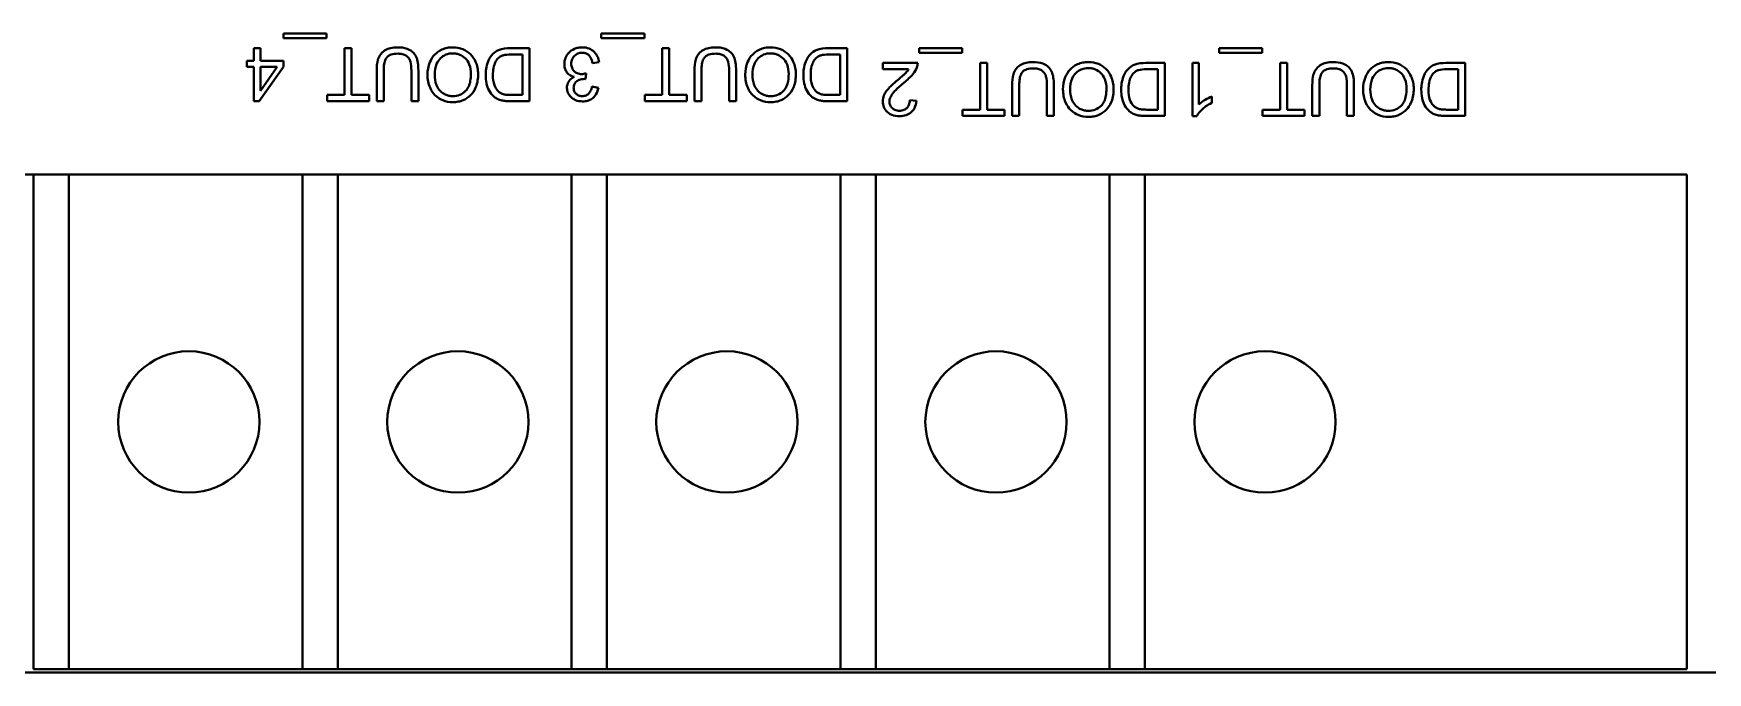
# Model space of a CAD drawing. Header units: millimetres. Extents: x 0 to 5945, y 0 to 4205.
# Drawn here: x 1644.03 to 1691.44, y 313.54 to 331.62 of the extents above; entities that cross this region are included whole.
import ezdxf

# ---------------------------------------------------------------- set-up
doc = ezdxf.new("R2010")
doc.units = ezdxf.units.MM
doc.header["$LTSCALE"] = 5
doc.layers.add('가시적인 것(ISO)', color=3, linetype='Continuous', lineweight=40)

msp = doc.modelspace()

# ---------------------------------------------------------------- linework, layer by layer
at = {"layer": '가시적인 것(ISO)'}
for p, q in [((1652.33, 331.623), (1651.109, 331.623)), ((1651.109, 331.623), (1651.109, 331.491)), ((1651.109, 331.491), (1652.33, 331.491)), ((1652.33, 331.491), (1652.33, 331.623)), ((1661.33, 331.623), (1660.109, 331.623)), ((1660.109, 331.623), (1660.109, 331.491)), ((1660.109, 331.491), (1661.33, 331.491)), ((1661.33, 331.491), (1661.33, 331.623)), ((1650.457, 331.207), (1650.272, 331.207)), ((1650.272, 331.207), (1650.272, 330.848)), ((1650.457, 330.848), (1650.457, 331.207)), ((1653.036, 331.207), (1652.837, 331.207)), ((1652.837, 331.207), (1652.837, 329.884)), ((1653.036, 329.884), (1653.036, 331.207)), ((1658.075, 331.207), (1657.534, 331.207)), ((1657.556, 331.03), (1657.877, 331.03)), ((1657.877, 331.03), (1657.877, 329.884)), ((1658.075, 329.707), (1658.075, 331.207)), ((1662.036, 331.207), (1661.837, 331.207)), ((1661.837, 331.207), (1661.837, 329.884)), ((1662.036, 329.884), (1662.036, 331.207)), ((1667.075, 331.207), (1666.534, 331.207)), ((1666.556, 331.03), (1666.877, 331.03)), ((1666.877, 331.03), (1666.877, 329.884)), ((1667.075, 329.707), (1667.075, 331.207)), ((1670.33, 331.207), (1669.109, 331.207)), ((1669.109, 331.207), (1669.109, 331.075)), ((1669.109, 331.075), (1670.33, 331.075)), ((1670.33, 331.075), (1670.33, 331.207)), ((1678.83, 331.207), (1677.609, 331.207)), ((1677.609, 331.207), (1677.609, 331.075)), ((1677.609, 331.075), (1678.83, 331.075)), ((1678.83, 331.075), (1678.83, 331.207)), ((1650.272, 330.848), (1650.07, 330.848)), ((1650.07, 330.848), (1650.07, 330.679)), ((1650.07, 330.679), (1650.272, 330.679)), ((1650.272, 330.679), (1650.272, 329.707)), ((1650.423, 329.707), (1651.107, 330.679)), ((1651.107, 330.848), (1650.457, 330.848)), ((1650.457, 330.002), (1650.457, 330.679)), ((1650.457, 330.679), (1650.926, 330.679)), ((1650.926, 330.679), (1650.457, 330.002)), ((1651.107, 330.679), (1651.107, 330.848)), ((1653.748, 330.574), (1653.748, 329.707)), ((1653.947, 329.707), (1653.947, 330.573)), ((1654.729, 330.573), (1654.729, 329.707)), ((1654.928, 329.707), (1654.928, 330.574)), ((1659.662, 330.335), (1659.682, 330.496)), ((1659.861, 330.785), (1660.045, 330.809)), ((1662.748, 330.574), (1662.748, 329.707)), ((1662.947, 329.707), (1662.947, 330.573)), ((1663.729, 330.573), (1663.729, 329.707)), ((1663.928, 329.707), (1663.928, 330.574)), ((1669.071, 330.791), (1668.079, 330.791)), ((1668.079, 330.791), (1668.079, 330.614)), ((1668.079, 330.614), (1668.814, 330.614)), ((1671.036, 330.791), (1670.837, 330.791)), ((1670.837, 330.791), (1670.837, 329.468)), ((1671.036, 329.468), (1671.036, 330.791)), ((1676.075, 330.791), (1675.534, 330.791)), ((1675.556, 330.614), (1675.877, 330.614)), ((1675.877, 330.614), (1675.877, 329.468)), ((1676.075, 329.291), (1676.075, 330.791)), ((1677.038, 330.791), (1676.854, 330.791)), ((1676.854, 330.791), (1676.854, 329.285)), ((1677.038, 329.618), (1677.038, 330.791)), ((1679.536, 330.791), (1679.337, 330.791)), ((1679.337, 330.791), (1679.337, 329.468)), ((1679.536, 329.468), (1679.536, 330.791)), ((1684.575, 330.791), (1684.034, 330.791)), ((1684.056, 330.614), (1684.377, 330.614)), ((1684.377, 330.614), (1684.377, 329.468)), ((1684.575, 329.291), (1684.575, 330.791)), ((1660.027, 330.09), (1659.843, 330.123)), ((1671.748, 330.158), (1671.748, 329.291)), ((1671.947, 329.291), (1671.947, 330.157)), ((1672.729, 330.157), (1672.729, 329.291)), ((1672.928, 329.291), (1672.928, 330.158)), ((1680.248, 330.158), (1680.248, 329.291)), ((1680.447, 329.291), (1680.447, 330.157)), ((1681.229, 330.157), (1681.229, 329.291)), ((1681.428, 329.291), (1681.428, 330.158)), ((1650.272, 329.707), (1650.423, 329.707)), ((1652.837, 329.884), (1652.341, 329.884)), ((1652.341, 329.884), (1652.341, 329.707)), ((1652.341, 329.707), (1653.53, 329.707)), ((1653.53, 329.884), (1653.036, 329.884)), ((1653.53, 329.707), (1653.53, 329.884)), ((1653.748, 329.707), (1653.947, 329.707)), ((1654.729, 329.707), (1654.928, 329.707)), ((1657.559, 329.707), (1658.075, 329.707)), ((1657.877, 329.884), (1657.561, 329.884)), ((1661.837, 329.884), (1661.341, 329.884)), ((1661.341, 329.884), (1661.341, 329.707)), ((1661.341, 329.707), (1662.53, 329.707)), ((1662.53, 329.884), (1662.036, 329.884)), ((1662.53, 329.707), (1662.53, 329.884)), ((1662.748, 329.707), (1662.947, 329.707)), ((1663.729, 329.707), (1663.928, 329.707)), ((1666.559, 329.707), (1667.075, 329.707)), ((1666.877, 329.884), (1666.561, 329.884)), ((1669.036, 329.719), (1668.846, 329.738)), ((1677.406, 329.661), (1677.406, 329.84)), ((1670.837, 329.468), (1670.341, 329.468)), ((1670.341, 329.468), (1670.341, 329.291)), ((1670.341, 329.291), (1671.53, 329.291)), ((1671.53, 329.468), (1671.036, 329.468)), ((1671.53, 329.291), (1671.53, 329.468)), ((1671.748, 329.291), (1671.947, 329.291)), ((1672.729, 329.291), (1672.928, 329.291)), ((1675.559, 329.291), (1676.075, 329.291)), ((1675.877, 329.468), (1675.561, 329.468)), ((1676.854, 329.285), (1676.973, 329.285)), ((1679.337, 329.468), (1678.841, 329.468)), ((1678.841, 329.468), (1678.841, 329.291)), ((1678.841, 329.291), (1680.03, 329.291)), ((1680.03, 329.468), (1679.536, 329.468)), ((1680.03, 329.291), (1680.03, 329.468)), ((1680.248, 329.291), (1680.447, 329.291)), ((1681.229, 329.291), (1681.428, 329.291)), ((1684.059, 329.291), (1684.575, 329.291)), ((1684.377, 329.468), (1684.061, 329.468)), ((1644.027, 327.631), (1637.407, 327.631)), ((1644.027, 327.631), (1644.027, 313.631)), ((1645.027, 327.631), (1644.027, 327.631)), ((1645.027, 313.631), (1645.027, 327.631)), ((1651.647, 327.631), (1645.027, 327.631)), ((1651.647, 327.631), (1651.647, 313.631)), ((1652.647, 327.631), (1651.647, 327.631)), ((1652.647, 313.631), (1652.647, 327.631)), ((1659.267, 327.631), (1652.647, 327.631)), ((1659.267, 327.631), (1659.267, 313.631)), ((1660.267, 327.631), (1659.267, 327.631)), ((1660.267, 313.631), (1660.267, 327.631)), ((1666.887, 327.631), (1660.267, 327.631)), ((1666.887, 327.631), (1666.887, 313.631)), ((1667.887, 327.631), (1666.887, 327.631)), ((1667.887, 313.631), (1667.887, 327.631)), ((1674.507, 327.631), (1667.887, 327.631)), ((1674.507, 327.631), (1674.507, 313.631)), ((1675.507, 327.631), (1674.507, 327.631)), ((1675.507, 313.631), (1675.507, 327.631)), ((1690.856, 327.631), (1675.507, 327.631)), ((1690.856, 313.631), (1690.856, 327.631)), ((1574.737, 313.541), (1744.737, 313.541)), ((1644.027, 313.631), (1645.027, 313.631)), ((1645.027, 313.631), (1651.647, 313.631)), ((1651.647, 313.631), (1652.647, 313.631)), ((1652.647, 313.631), (1659.267, 313.631)), ((1659.267, 313.631), (1660.267, 313.631)), ((1660.267, 313.631), (1666.887, 313.631)), ((1666.887, 313.631), (1667.887, 313.631)), ((1667.887, 313.631), (1674.507, 313.631)), ((1674.507, 313.631), (1675.507, 313.631)), ((1675.507, 313.631), (1690.856, 313.631))]:
    msp.add_line(p, q, dxfattribs=at)
for centre in [(1648.427, 320.631), (1656.047, 320.631), (1663.667, 320.631), (1671.287, 320.631), (1678.907, 320.631)]:
    msp.add_circle(centre, 2, dxfattribs=at)
for points, knots in [([(1654.335, 331.232), (1654.271, 331.232), (1654.206, 331.227), (1654.09, 331.201), (1654.039, 331.182), (1653.97, 331.141), (1653.912, 331.105), (1653.822, 330.992), (1653.799, 330.94), (1653.757, 330.795), (1653.748, 330.684), (1653.748, 330.574)], [-0.1827395, -0.1827395, -0.1827395, -0.1827395, -0.1243095, -0.1243095, -0.0742781, -0.0742781, -0.0514626, -0.0514626, -0.0329561, -0.0329561, 0, 0, 0, 0]), ([(1653.947, 330.573), (1653.947, 330.635), (1653.95, 330.701), (1653.969, 330.808), (1653.981, 330.855), (1654.018, 330.929), (1654.036, 330.952), (1654.088, 330.996), (1654.122, 331.014), (1654.219, 331.047), (1654.288, 331.053), (1654.352, 331.053)], [-0.06580544, -0.06580544, -0.06580544, -0.06580544, -0.05062257, -0.05062257, -0.03951225, -0.03951225, -0.0306635, -0.0306635, -0.01915675, -0.01915675, 0, 0, 0, 0]), ([(1654.928, 330.574), (1654.928, 330.648), (1654.924, 330.725), (1654.903, 330.854), (1654.888, 330.913), (1654.841, 331.015), (1654.81, 331.058), (1654.74, 331.123), (1654.692, 331.16), (1654.527, 331.222), (1654.428, 331.232), (1654.335, 331.232)], [-0.1666428, -0.1666428, -0.1666428, -0.1666428, -0.120317, -0.120317, -0.0849202, -0.0849202, -0.0527526, -0.0527526, -0.028158, -0.028158, 0, 0, 0, 0]), ([(1654.352, 331.053), (1654.393, 331.053), (1654.434, 331.049), (1654.519, 331.028), (1654.552, 331.013), (1654.606, 330.98), (1654.632, 330.957), (1654.683, 330.891), (1654.697, 330.853), (1654.724, 330.754), (1654.729, 330.66), (1654.729, 330.573)], [-0.0552723, -0.0552723, -0.0552723, -0.0552723, -0.05006966, -0.05006966, -0.04418631, -0.04418631, -0.03650006, -0.03650006, -0.02622502, -0.02622502, 0, 0, 0, 0]), ([(1655.903, 331.232), (1655.85, 331.232), (1655.797, 331.227), (1655.693, 331.205), (1655.644, 331.189), (1655.493, 331.121), (1655.43, 331.066), (1655.327, 330.963), (1655.282, 330.881), (1655.206, 330.697), (1655.186, 330.58), (1655.186, 330.46)], [-0.08052814, -0.08052814, -0.08052814, -0.08052814, -0.075448, -0.075448, -0.0704261, -0.0704261, -0.05969695, -0.05969695, -0.03604414, -0.03604414, 0, 0, 0, 0]), ([(1655.391, 330.457), (1655.391, 330.56), (1655.405, 330.667), (1655.474, 330.832), (1655.513, 330.884), (1655.599, 330.968), (1655.649, 331.002), (1655.768, 331.051), (1655.836, 331.062), (1655.904, 331.062)], [-0.08165834, -0.08165834, -0.08165834, -0.08165834, -0.05685822, -0.05685822, -0.03882835, -0.03882835, -0.0205962, -0.0205962, 0, 0, 0, 0]), ([(1656.621, 330.477), (1656.621, 330.537), (1656.615, 330.597), (1656.59, 330.715), (1656.572, 330.771), (1656.52, 330.887), (1656.477, 330.964), (1656.342, 331.096), (1656.268, 331.145), (1656.098, 331.216), (1656.002, 331.232), (1655.903, 331.232)], [-0.1419282, -0.1419282, -0.1419282, -0.1419282, -0.11405, -0.11405, -0.0863552, -0.0863552, -0.0554723, -0.0554723, -0.0295193, -0.0295193, 0, 0, 0, 0]), ([(1655.904, 331.062), (1655.94, 331.062), (1655.975, 331.059), (1656.043, 331.046), (1656.075, 331.036), (1656.165, 330.998), (1656.217, 330.961), (1656.295, 330.882), (1656.338, 330.829), (1656.404, 330.662), (1656.417, 330.57), (1656.417, 330.479)], [-0.1304948, -0.1304948, -0.1304948, -0.1304948, -0.1101568, -0.1101568, -0.0908219, -0.0908219, -0.0538229, -0.0538229, -0.0272604, -0.0272604, 0, 0, 0, 0]), ([(1657.534, 331.207), (1657.437, 331.207), (1657.311, 331.198), (1657.137, 331.126), (1657.087, 331.092), (1656.993, 330.997), (1656.946, 330.937), (1656.844, 330.686), (1656.835, 330.542), (1656.835, 330.449)], [-0.1013045, -0.1013045, -0.1013045, -0.1013045, -0.0660401, -0.0660401, -0.0467074, -0.0467074, -0.0277304, -0.0277304, 0, 0, 0, 0]), ([(1657.189, 330.925), (1657.207, 330.942), (1657.226, 330.957), (1657.276, 330.986), (1657.305, 330.997), (1657.386, 331.023), (1657.468, 331.03), (1657.556, 331.03)], [-0.03972134, -0.03972134, -0.03972134, -0.03972134, -0.03404767, -0.03404767, -0.02637667, -0.02637667, 0, 0, 0, 0]), ([(1659.569, 331.232), (1659.529, 331.232), (1659.49, 331.229), (1659.416, 331.215), (1659.381, 331.204), (1659.28, 331.16), (1659.229, 331.119), (1659.15, 331.038), (1659.119, 330.991), (1659.074, 330.883), (1659.063, 330.824), (1659.063, 330.764)], [-0.06985908, -0.06985908, -0.06985908, -0.06985908, -0.0607385, -0.0607385, -0.05217226, -0.05217226, -0.03520118, -0.03520118, -0.01818642, -0.01818642, 0, 0, 0, 0]), ([(1659.259, 330.767), (1659.259, 330.79), (1659.261, 330.812), (1659.269, 330.856), (1659.275, 330.876), (1659.302, 330.938), (1659.328, 330.971), (1659.381, 331.022), (1659.412, 331.043), (1659.485, 331.073), (1659.526, 331.08), (1659.567, 331.08)], [-0.04480517, -0.04480517, -0.04480517, -0.04480517, -0.03953756, -0.03953756, -0.03452526, -0.03452526, -0.02387614, -0.02387614, -0.01249682, -0.01249682, 0, 0, 0, 0]), ([(1659.567, 331.08), (1659.598, 331.08), (1659.628, 331.076), (1659.684, 331.058), (1659.71, 331.045), (1659.764, 331.004), (1659.786, 330.977), (1659.832, 330.899), (1659.85, 330.841), (1659.861, 330.785)], [-0.04276956, -0.04276956, -0.04276956, -0.04276956, -0.03481239, -0.03481239, -0.02718734, -0.02718734, -0.01690671, -0.01690671, 0, 0, 0, 0]), ([(1660.045, 330.809), (1660.04, 330.865), (1660.027, 330.919), (1659.981, 331.019), (1659.95, 331.063), (1659.869, 331.143), (1659.821, 331.174), (1659.705, 331.222), (1659.637, 331.232), (1659.569, 331.232)], [-0.06885089, -0.06885089, -0.06885089, -0.06885089, -0.0529579, -0.0529579, -0.03766992, -0.03766992, -0.02055925, -0.02055925, 0, 0, 0, 0]), ([(1663.335, 331.232), (1663.271, 331.232), (1663.206, 331.227), (1663.09, 331.201), (1663.039, 331.182), (1662.97, 331.141), (1662.912, 331.105), (1662.822, 330.992), (1662.799, 330.94), (1662.757, 330.795), (1662.748, 330.684), (1662.748, 330.574)], [-0.1827395, -0.1827395, -0.1827395, -0.1827395, -0.1243095, -0.1243095, -0.0742781, -0.0742781, -0.0514626, -0.0514626, -0.0329561, -0.0329561, 0, 0, 0, 0]), ([(1662.947, 330.573), (1662.947, 330.635), (1662.95, 330.701), (1662.969, 330.808), (1662.981, 330.855), (1663.018, 330.929), (1663.036, 330.952), (1663.088, 330.996), (1663.122, 331.014), (1663.219, 331.047), (1663.288, 331.053), (1663.352, 331.053)], [-0.06580544, -0.06580544, -0.06580544, -0.06580544, -0.05062257, -0.05062257, -0.03951225, -0.03951225, -0.0306635, -0.0306635, -0.01915675, -0.01915675, 0, 0, 0, 0]), ([(1663.928, 330.574), (1663.928, 330.648), (1663.924, 330.725), (1663.903, 330.854), (1663.888, 330.913), (1663.841, 331.015), (1663.81, 331.058), (1663.74, 331.123), (1663.692, 331.16), (1663.527, 331.222), (1663.428, 331.232), (1663.335, 331.232)], [-0.1666428, -0.1666428, -0.1666428, -0.1666428, -0.120317, -0.120317, -0.0849202, -0.0849202, -0.0527526, -0.0527526, -0.028158, -0.028158, 0, 0, 0, 0]), ([(1663.352, 331.053), (1663.393, 331.053), (1663.434, 331.049), (1663.519, 331.028), (1663.552, 331.013), (1663.606, 330.98), (1663.632, 330.957), (1663.683, 330.891), (1663.697, 330.853), (1663.724, 330.754), (1663.729, 330.66), (1663.729, 330.573)], [-0.0552723, -0.0552723, -0.0552723, -0.0552723, -0.05006966, -0.05006966, -0.04418631, -0.04418631, -0.03650006, -0.03650006, -0.02622502, -0.02622502, 0, 0, 0, 0]), ([(1664.903, 331.232), (1664.85, 331.232), (1664.797, 331.227), (1664.693, 331.205), (1664.644, 331.189), (1664.493, 331.121), (1664.43, 331.066), (1664.327, 330.963), (1664.282, 330.881), (1664.206, 330.697), (1664.186, 330.58), (1664.186, 330.46)], [-0.08052814, -0.08052814, -0.08052814, -0.08052814, -0.075448, -0.075448, -0.0704261, -0.0704261, -0.05969695, -0.05969695, -0.03604414, -0.03604414, 0, 0, 0, 0]), ([(1664.391, 330.457), (1664.391, 330.56), (1664.405, 330.667), (1664.474, 330.832), (1664.513, 330.884), (1664.599, 330.968), (1664.649, 331.002), (1664.768, 331.051), (1664.836, 331.062), (1664.904, 331.062)], [-0.08165834, -0.08165834, -0.08165834, -0.08165834, -0.05685822, -0.05685822, -0.03882835, -0.03882835, -0.0205962, -0.0205962, 0, 0, 0, 0]), ([(1665.621, 330.477), (1665.621, 330.537), (1665.615, 330.597), (1665.59, 330.715), (1665.572, 330.771), (1665.52, 330.887), (1665.477, 330.964), (1665.342, 331.096), (1665.268, 331.145), (1665.098, 331.216), (1665.002, 331.232), (1664.903, 331.232)], [-0.1419282, -0.1419282, -0.1419282, -0.1419282, -0.11405, -0.11405, -0.0863552, -0.0863552, -0.0554723, -0.0554723, -0.0295193, -0.0295193, 0, 0, 0, 0]), ([(1664.904, 331.062), (1664.94, 331.062), (1664.975, 331.059), (1665.043, 331.046), (1665.075, 331.036), (1665.165, 330.998), (1665.217, 330.961), (1665.295, 330.882), (1665.338, 330.829), (1665.404, 330.662), (1665.417, 330.57), (1665.417, 330.479)], [-0.1304948, -0.1304948, -0.1304948, -0.1304948, -0.1101568, -0.1101568, -0.0908219, -0.0908219, -0.0538229, -0.0538229, -0.0272604, -0.0272604, 0, 0, 0, 0]), ([(1666.534, 331.207), (1666.437, 331.207), (1666.311, 331.198), (1666.137, 331.126), (1666.087, 331.092), (1665.993, 330.997), (1665.946, 330.937), (1665.844, 330.686), (1665.835, 330.542), (1665.835, 330.449)], [-0.1013045, -0.1013045, -0.1013045, -0.1013045, -0.0660401, -0.0660401, -0.0467074, -0.0467074, -0.0277304, -0.0277304, 0, 0, 0, 0]), ([(1666.189, 330.925), (1666.207, 330.942), (1666.226, 330.957), (1666.276, 330.986), (1666.305, 330.997), (1666.386, 331.023), (1666.468, 331.03), (1666.556, 331.03)], [-0.03972134, -0.03972134, -0.03972134, -0.03972134, -0.03404767, -0.03404767, -0.02637667, -0.02637667, 0, 0, 0, 0]), ([(1656.417, 330.479), (1656.417, 330.412), (1656.412, 330.343), (1656.39, 330.222), (1656.374, 330.167), (1656.329, 330.072), (1656.302, 330.032), (1656.22, 329.953), (1656.164, 329.915), (1656.04, 329.863), (1655.972, 329.851), (1655.902, 329.851)], [-0.09205293, -0.09205293, -0.09205293, -0.09205293, -0.07187986, -0.07187986, -0.05512906, -0.05512906, -0.04039251, -0.04039251, -0.02097998, -0.02097998, 0, 0, 0, 0]), ([(1657.04, 330.446), (1657.04, 330.512), (1657.044, 330.581), (1657.07, 330.719), (1657.09, 330.769), (1657.127, 330.848), (1657.154, 330.89), (1657.189, 330.925)], [-0.03646535, -0.03646535, -0.03646535, -0.03646535, -0.02628406, -0.02628406, -0.01488015, -0.01488015, 0, 0, 0, 0]), ([(1659.063, 330.764), (1659.063, 330.724), (1659.067, 330.683), (1659.087, 330.609), (1659.101, 330.576), (1659.14, 330.515), (1659.167, 330.482), (1659.248, 330.424), (1659.295, 330.406), (1659.343, 330.394)], [-0.0613968, -0.0613968, -0.0613968, -0.0613968, -0.04487794, -0.04487794, -0.02976308, -0.02976308, -0.0150421, -0.0150421, 0, 0, 0, 0]), ([(1659.553, 330.476), (1659.51, 330.476), (1659.468, 330.482), (1659.396, 330.513), (1659.366, 330.533), (1659.314, 330.586), (1659.294, 330.615), (1659.265, 330.686), (1659.259, 330.726), (1659.259, 330.767)], [-0.04828106, -0.04828106, -0.04828106, -0.04828106, -0.03456334, -0.03456334, -0.02296734, -0.02296734, -0.01228332, -0.01228332, 0, 0, 0, 0]), ([(1659.682, 330.496), (1659.659, 330.49), (1659.634, 330.484), (1659.592, 330.478), (1659.572, 330.476), (1659.553, 330.476)], [-0.01294612, -0.01294612, -0.01294612, -0.01294612, -0.00574067, -0.00574067, 0, 0, 0, 0]), ([(1665.417, 330.479), (1665.417, 330.412), (1665.412, 330.343), (1665.39, 330.222), (1665.374, 330.167), (1665.329, 330.072), (1665.302, 330.032), (1665.22, 329.953), (1665.164, 329.915), (1665.04, 329.863), (1664.972, 329.851), (1664.902, 329.851)], [-0.09205293, -0.09205293, -0.09205293, -0.09205293, -0.07187986, -0.07187986, -0.05512906, -0.05512906, -0.04039251, -0.04039251, -0.02097998, -0.02097998, 0, 0, 0, 0]), ([(1666.04, 330.446), (1666.04, 330.512), (1666.044, 330.581), (1666.07, 330.719), (1666.09, 330.769), (1666.127, 330.848), (1666.154, 330.89), (1666.189, 330.925)], [-0.03646535, -0.03646535, -0.03646535, -0.03646535, -0.02628406, -0.02628406, -0.01488015, -0.01488015, 0, 0, 0, 0]), ([(1668.814, 330.614), (1668.792, 330.578), (1668.766, 330.545), (1668.672, 330.445), (1668.597, 330.386), (1668.524, 330.326)], [-0.04103729, -0.04103729, -0.04103729, -0.04103729, -0.02838873, -0.02838873, 0, 0, 0, 0]), ([(1668.686, 330.237), (1668.783, 330.316), (1668.872, 330.397), (1668.983, 330.53), (1669.023, 330.593), (1669.049, 330.663)], [-0.05177971, -0.05177971, -0.05177971, -0.05177971, -0.02233854, -0.02233854, 0, 0, 0, 0]), ([(1669.049, 330.663), (1669.057, 330.683), (1669.063, 330.704), (1669.07, 330.747), (1669.071, 330.769), (1669.071, 330.791)], [-0.01312176, -0.01312176, -0.01312176, -0.01312176, -0.00656352, -0.00656352, 0, 0, 0, 0]), ([(1672.335, 330.816), (1672.271, 330.816), (1672.206, 330.811), (1672.09, 330.784), (1672.039, 330.766), (1671.97, 330.725), (1671.912, 330.689), (1671.822, 330.576), (1671.799, 330.524), (1671.757, 330.379), (1671.748, 330.268), (1671.748, 330.158)], [-0.1827395, -0.1827395, -0.1827395, -0.1827395, -0.1243095, -0.1243095, -0.0742781, -0.0742781, -0.0514626, -0.0514626, -0.0329561, -0.0329561, 0, 0, 0, 0]), ([(1671.947, 330.157), (1671.947, 330.219), (1671.95, 330.285), (1671.969, 330.392), (1671.981, 330.439), (1672.018, 330.512), (1672.036, 330.536), (1672.088, 330.58), (1672.122, 330.598), (1672.219, 330.63), (1672.288, 330.637), (1672.352, 330.637)], [-0.06580544, -0.06580544, -0.06580544, -0.06580544, -0.05062257, -0.05062257, -0.03951225, -0.03951225, -0.0306635, -0.0306635, -0.01915675, -0.01915675, 0, 0, 0, 0]), ([(1672.928, 330.158), (1672.928, 330.232), (1672.924, 330.309), (1672.903, 330.438), (1672.888, 330.497), (1672.841, 330.599), (1672.81, 330.642), (1672.74, 330.707), (1672.692, 330.744), (1672.527, 330.805), (1672.428, 330.816), (1672.335, 330.816)], [-0.1666428, -0.1666428, -0.1666428, -0.1666428, -0.120317, -0.120317, -0.0849202, -0.0849202, -0.0527526, -0.0527526, -0.028158, -0.028158, 0, 0, 0, 0]), ([(1672.352, 330.637), (1672.393, 330.637), (1672.434, 330.633), (1672.519, 330.612), (1672.552, 330.596), (1672.606, 330.564), (1672.632, 330.541), (1672.683, 330.475), (1672.697, 330.437), (1672.724, 330.337), (1672.729, 330.244), (1672.729, 330.157)], [-0.0552723, -0.0552723, -0.0552723, -0.0552723, -0.05006966, -0.05006966, -0.04418631, -0.04418631, -0.03650006, -0.03650006, -0.02622502, -0.02622502, 0, 0, 0, 0]), ([(1673.903, 330.816), (1673.85, 330.816), (1673.797, 330.811), (1673.693, 330.789), (1673.644, 330.773), (1673.493, 330.705), (1673.43, 330.65), (1673.327, 330.547), (1673.282, 330.465), (1673.206, 330.281), (1673.186, 330.164), (1673.186, 330.043)], [-0.08052814, -0.08052814, -0.08052814, -0.08052814, -0.075448, -0.075448, -0.0704261, -0.0704261, -0.05969695, -0.05969695, -0.03604414, -0.03604414, 0, 0, 0, 0]), ([(1673.391, 330.041), (1673.391, 330.144), (1673.405, 330.251), (1673.474, 330.415), (1673.513, 330.467), (1673.599, 330.552), (1673.649, 330.585), (1673.768, 330.635), (1673.836, 330.646), (1673.904, 330.646)], [-0.08165834, -0.08165834, -0.08165834, -0.08165834, -0.05685822, -0.05685822, -0.03882835, -0.03882835, -0.0205962, -0.0205962, 0, 0, 0, 0]), ([(1674.621, 330.061), (1674.621, 330.121), (1674.615, 330.181), (1674.59, 330.299), (1674.572, 330.355), (1674.52, 330.471), (1674.477, 330.547), (1674.342, 330.68), (1674.268, 330.729), (1674.098, 330.8), (1674.002, 330.816), (1673.903, 330.816)], [-0.1419282, -0.1419282, -0.1419282, -0.1419282, -0.11405, -0.11405, -0.0863552, -0.0863552, -0.0554723, -0.0554723, -0.0295193, -0.0295193, 0, 0, 0, 0]), ([(1673.904, 330.646), (1673.94, 330.646), (1673.975, 330.643), (1674.043, 330.63), (1674.075, 330.62), (1674.165, 330.582), (1674.217, 330.545), (1674.295, 330.466), (1674.338, 330.413), (1674.404, 330.246), (1674.417, 330.154), (1674.417, 330.063)], [-0.1304948, -0.1304948, -0.1304948, -0.1304948, -0.1101568, -0.1101568, -0.0908219, -0.0908219, -0.0538229, -0.0538229, -0.0272604, -0.0272604, 0, 0, 0, 0]), ([(1675.534, 330.791), (1675.437, 330.791), (1675.311, 330.781), (1675.137, 330.709), (1675.087, 330.675), (1674.993, 330.581), (1674.946, 330.521), (1674.844, 330.269), (1674.835, 330.126), (1674.835, 330.033)], [-0.1013045, -0.1013045, -0.1013045, -0.1013045, -0.0660401, -0.0660401, -0.0467074, -0.0467074, -0.0277304, -0.0277304, 0, 0, 0, 0]), ([(1675.04, 330.03), (1675.04, 330.096), (1675.044, 330.165), (1675.07, 330.303), (1675.09, 330.353), (1675.127, 330.432), (1675.154, 330.474), (1675.189, 330.509)], [-0.03646535, -0.03646535, -0.03646535, -0.03646535, -0.02628406, -0.02628406, -0.01488015, -0.01488015, 0, 0, 0, 0]), ([(1675.189, 330.509), (1675.207, 330.526), (1675.226, 330.541), (1675.276, 330.57), (1675.305, 330.581), (1675.386, 330.607), (1675.468, 330.614), (1675.556, 330.614)], [-0.03972134, -0.03972134, -0.03972134, -0.03972134, -0.03404767, -0.03404767, -0.02637667, -0.02637667, 0, 0, 0, 0]), ([(1680.835, 330.816), (1680.771, 330.816), (1680.706, 330.811), (1680.59, 330.784), (1680.539, 330.766), (1680.47, 330.725), (1680.412, 330.689), (1680.322, 330.576), (1680.299, 330.524), (1680.257, 330.379), (1680.248, 330.268), (1680.248, 330.158)], [-0.1827395, -0.1827395, -0.1827395, -0.1827395, -0.1243095, -0.1243095, -0.0742781, -0.0742781, -0.0514626, -0.0514626, -0.0329561, -0.0329561, 0, 0, 0, 0]), ([(1680.447, 330.157), (1680.447, 330.219), (1680.45, 330.285), (1680.469, 330.392), (1680.481, 330.439), (1680.518, 330.512), (1680.536, 330.536), (1680.588, 330.58), (1680.622, 330.598), (1680.719, 330.63), (1680.788, 330.637), (1680.852, 330.637)], [-0.06580544, -0.06580544, -0.06580544, -0.06580544, -0.05062257, -0.05062257, -0.03951225, -0.03951225, -0.0306635, -0.0306635, -0.01915675, -0.01915675, 0, 0, 0, 0]), ([(1681.428, 330.158), (1681.428, 330.232), (1681.424, 330.309), (1681.403, 330.438), (1681.388, 330.497), (1681.341, 330.599), (1681.31, 330.642), (1681.24, 330.707), (1681.192, 330.744), (1681.027, 330.805), (1680.928, 330.816), (1680.835, 330.816)], [-0.1666428, -0.1666428, -0.1666428, -0.1666428, -0.120317, -0.120317, -0.0849202, -0.0849202, -0.0527526, -0.0527526, -0.028158, -0.028158, 0, 0, 0, 0]), ([(1680.852, 330.637), (1680.893, 330.637), (1680.934, 330.633), (1681.019, 330.612), (1681.052, 330.596), (1681.106, 330.564), (1681.132, 330.541), (1681.183, 330.475), (1681.197, 330.437), (1681.224, 330.337), (1681.229, 330.244), (1681.229, 330.157)], [-0.0552723, -0.0552723, -0.0552723, -0.0552723, -0.05006966, -0.05006966, -0.04418631, -0.04418631, -0.03650006, -0.03650006, -0.02622502, -0.02622502, 0, 0, 0, 0]), ([(1682.403, 330.816), (1682.35, 330.816), (1682.297, 330.811), (1682.193, 330.789), (1682.144, 330.773), (1681.993, 330.705), (1681.93, 330.65), (1681.827, 330.547), (1681.782, 330.465), (1681.706, 330.281), (1681.686, 330.164), (1681.686, 330.043)], [-0.08052814, -0.08052814, -0.08052814, -0.08052814, -0.075448, -0.075448, -0.0704261, -0.0704261, -0.05969695, -0.05969695, -0.03604414, -0.03604414, 0, 0, 0, 0]), ([(1681.891, 330.041), (1681.891, 330.144), (1681.905, 330.251), (1681.974, 330.415), (1682.013, 330.467), (1682.099, 330.552), (1682.149, 330.585), (1682.268, 330.635), (1682.336, 330.646), (1682.404, 330.646)], [-0.08165834, -0.08165834, -0.08165834, -0.08165834, -0.05685822, -0.05685822, -0.03882835, -0.03882835, -0.0205962, -0.0205962, 0, 0, 0, 0]), ([(1683.121, 330.061), (1683.121, 330.121), (1683.115, 330.181), (1683.09, 330.299), (1683.072, 330.355), (1683.02, 330.471), (1682.977, 330.547), (1682.842, 330.68), (1682.768, 330.729), (1682.598, 330.8), (1682.502, 330.816), (1682.403, 330.816)], [-0.1419282, -0.1419282, -0.1419282, -0.1419282, -0.11405, -0.11405, -0.0863552, -0.0863552, -0.0554723, -0.0554723, -0.0295193, -0.0295193, 0, 0, 0, 0]), ([(1682.404, 330.646), (1682.44, 330.646), (1682.475, 330.643), (1682.543, 330.63), (1682.575, 330.62), (1682.665, 330.582), (1682.717, 330.545), (1682.795, 330.466), (1682.838, 330.413), (1682.904, 330.246), (1682.917, 330.154), (1682.917, 330.063)], [-0.1304948, -0.1304948, -0.1304948, -0.1304948, -0.1101568, -0.1101568, -0.0908219, -0.0908219, -0.0538229, -0.0538229, -0.0272604, -0.0272604, 0, 0, 0, 0]), ([(1684.034, 330.791), (1683.937, 330.791), (1683.811, 330.781), (1683.637, 330.709), (1683.587, 330.675), (1683.493, 330.581), (1683.446, 330.521), (1683.344, 330.269), (1683.335, 330.126), (1683.335, 330.033)], [-0.1013045, -0.1013045, -0.1013045, -0.1013045, -0.0660401, -0.0660401, -0.0467074, -0.0467074, -0.0277304, -0.0277304, 0, 0, 0, 0]), ([(1683.54, 330.03), (1683.54, 330.096), (1683.544, 330.165), (1683.57, 330.303), (1683.59, 330.353), (1683.627, 330.432), (1683.654, 330.474), (1683.689, 330.509)], [-0.03646535, -0.03646535, -0.03646535, -0.03646535, -0.02628406, -0.02628406, -0.01488015, -0.01488015, 0, 0, 0, 0]), ([(1683.689, 330.509), (1683.707, 330.526), (1683.726, 330.541), (1683.776, 330.57), (1683.805, 330.581), (1683.886, 330.607), (1683.968, 330.614), (1684.056, 330.614)], [-0.03972134, -0.03972134, -0.03972134, -0.03972134, -0.03404767, -0.03404767, -0.02637667, -0.02637667, 0, 0, 0, 0]), ([(1655.186, 330.46), (1655.186, 330.394), (1655.192, 330.33), (1655.216, 330.206), (1655.234, 330.147), (1655.302, 329.989), (1655.356, 329.924), (1655.478, 329.8), (1655.565, 329.757), (1655.708, 329.698), (1655.804, 329.681), (1655.903, 329.681)], [-0.06480513, -0.06480513, -0.06480513, -0.06480513, -0.05981322, -0.05981322, -0.05512545, -0.05512545, -0.04655354, -0.04655354, -0.0296574, -0.0296574, 0, 0, 0, 0]), ([(1655.902, 329.851), (1655.865, 329.851), (1655.829, 329.855), (1655.758, 329.869), (1655.724, 329.88), (1655.649, 329.914), (1655.596, 329.946), (1655.513, 330.032), (1655.473, 330.084), (1655.405, 330.258), (1655.391, 330.358), (1655.391, 330.457)], [-0.1516136, -0.1516136, -0.1516136, -0.1516136, -0.1220791, -0.1220791, -0.0935316, -0.0935316, -0.0558687, -0.0558687, -0.0298206, -0.0298206, 0, 0, 0, 0]), ([(1655.903, 329.681), (1655.956, 329.681), (1656.008, 329.685), (1656.108, 329.704), (1656.155, 329.718), (1656.282, 329.772), (1656.353, 329.822), (1656.456, 329.928), (1656.515, 329.999), (1656.605, 330.227), (1656.621, 330.353), (1656.621, 330.477)], [-0.1914347, -0.1914347, -0.1914347, -0.1914347, -0.1588981, -0.1588981, -0.1283406, -0.1283406, -0.0734868, -0.0734868, -0.0371408, -0.0371408, 0, 0, 0, 0]), ([(1656.835, 330.449), (1656.835, 330.37), (1656.842, 330.29), (1656.874, 330.139), (1656.898, 330.073), (1656.965, 329.945), (1657.012, 329.886), (1657.072, 329.836)], [-0.06427655, -0.06427655, -0.06427655, -0.06427655, -0.04327347, -0.04327347, -0.02318587, -0.02318587, 0, 0, 0, 0]), ([(1657.305, 329.915), (1657.279, 329.925), (1657.255, 329.938), (1657.209, 329.971), (1657.188, 329.991), (1657.14, 330.046), (1657.106, 330.09), (1657.05, 330.247), (1657.04, 330.346), (1657.04, 330.446)], [-0.08863704, -0.08863704, -0.08863704, -0.08863704, -0.07259706, -0.07259706, -0.05563873, -0.05563873, -0.02994642, -0.02994642, 0, 0, 0, 0]), ([(1659.343, 330.394), (1659.302, 330.375), (1659.263, 330.351), (1659.194, 330.283), (1659.174, 330.246), (1659.144, 330.175), (1659.136, 330.134), (1659.136, 330.09)], [-0.03177885, -0.03177885, -0.03177885, -0.03177885, -0.0229015, -0.0229015, -0.0130002, -0.0130002, 0, 0, 0, 0]), ([(1659.136, 330.09), (1659.136, 330.065), (1659.139, 330.041), (1659.149, 329.992), (1659.156, 329.969), (1659.181, 329.912), (1659.205, 329.87), (1659.285, 329.788), (1659.334, 329.759), (1659.444, 329.713), (1659.509, 329.702), (1659.575, 329.702)], [-0.07233212, -0.07233212, -0.07233212, -0.07233212, -0.0618739, -0.0618739, -0.05139769, -0.05139769, -0.03589481, -0.03589481, -0.02003156, -0.02003156, 0, 0, 0, 0]), ([(1659.326, 330.087), (1659.326, 330.105), (1659.328, 330.124), (1659.335, 330.159), (1659.34, 330.175), (1659.357, 330.214), (1659.372, 330.235), (1659.422, 330.281), (1659.46, 330.299), (1659.53, 330.328), (1659.581, 330.337), (1659.633, 330.337)], [-0.03345342, -0.03345342, -0.03345342, -0.03345342, -0.03023829, -0.03023829, -0.02729522, -0.02729522, -0.02280998, -0.02280998, -0.01561743, -0.01561743, 0, 0, 0, 0]), ([(1659.572, 329.852), (1659.553, 329.852), (1659.534, 329.854), (1659.498, 329.861), (1659.481, 329.866), (1659.437, 329.884), (1659.412, 329.901), (1659.37, 329.944), (1659.354, 329.967), (1659.331, 330.023), (1659.326, 330.055), (1659.326, 330.087)], [-0.03959792, -0.03959792, -0.03959792, -0.03959792, -0.03345358, -0.03345358, -0.02773396, -0.02773396, -0.01817037, -0.01817037, -0.00966614, -0.00966614, 0, 0, 0, 0]), ([(1659.843, 330.123), (1659.837, 330.081), (1659.826, 330.039), (1659.794, 329.972), (1659.777, 329.945), (1659.739, 329.908), (1659.714, 329.887), (1659.644, 329.858), (1659.608, 329.852), (1659.572, 329.852)], [-0.06301122, -0.06301122, -0.06301122, -0.06301122, -0.03990409, -0.03990409, -0.02276781, -0.02276781, -0.01085121, -0.01085121, 0, 0, 0, 0]), ([(1659.575, 329.702), (1659.624, 329.702), (1659.673, 329.707), (1659.763, 329.733), (1659.804, 329.752), (1659.872, 329.8), (1659.916, 329.836), (1659.992, 329.955), (1660.014, 330.022), (1660.027, 330.09)], [-0.09774393, -0.09774393, -0.09774393, -0.09774393, -0.06922545, -0.06922545, -0.04258642, -0.04258642, -0.02086501, -0.02086501, 0, 0, 0, 0]), ([(1659.633, 330.337), (1659.637, 330.337), (1659.641, 330.337), (1659.651, 330.336), (1659.657, 330.336), (1659.662, 330.335)], [-0.002882985, -0.002882985, -0.002882985, -0.002882985, -0.001682254, -0.001682254, 0, 0, 0, 0]), ([(1664.186, 330.46), (1664.186, 330.394), (1664.192, 330.33), (1664.216, 330.206), (1664.234, 330.147), (1664.302, 329.989), (1664.356, 329.924), (1664.478, 329.8), (1664.565, 329.757), (1664.708, 329.698), (1664.804, 329.681), (1664.903, 329.681)], [-0.06480513, -0.06480513, -0.06480513, -0.06480513, -0.05981322, -0.05981322, -0.05512545, -0.05512545, -0.04655354, -0.04655354, -0.0296574, -0.0296574, 0, 0, 0, 0]), ([(1664.902, 329.851), (1664.865, 329.851), (1664.829, 329.855), (1664.758, 329.869), (1664.724, 329.88), (1664.649, 329.914), (1664.596, 329.946), (1664.513, 330.032), (1664.473, 330.084), (1664.405, 330.258), (1664.391, 330.358), (1664.391, 330.457)], [-0.1516136, -0.1516136, -0.1516136, -0.1516136, -0.1220791, -0.1220791, -0.0935316, -0.0935316, -0.0558687, -0.0558687, -0.0298206, -0.0298206, 0, 0, 0, 0]), ([(1664.903, 329.681), (1664.956, 329.681), (1665.008, 329.685), (1665.108, 329.704), (1665.155, 329.718), (1665.282, 329.772), (1665.353, 329.822), (1665.456, 329.928), (1665.515, 329.999), (1665.605, 330.227), (1665.621, 330.353), (1665.621, 330.477)], [-0.1914347, -0.1914347, -0.1914347, -0.1914347, -0.1588981, -0.1588981, -0.1283406, -0.1283406, -0.0734868, -0.0734868, -0.0371408, -0.0371408, 0, 0, 0, 0]), ([(1665.835, 330.449), (1665.835, 330.37), (1665.842, 330.29), (1665.874, 330.139), (1665.898, 330.073), (1665.965, 329.945), (1666.012, 329.886), (1666.072, 329.836)], [-0.06427655, -0.06427655, -0.06427655, -0.06427655, -0.04327347, -0.04327347, -0.02318587, -0.02318587, 0, 0, 0, 0]), ([(1666.305, 329.915), (1666.279, 329.925), (1666.255, 329.938), (1666.209, 329.971), (1666.188, 329.991), (1666.14, 330.046), (1666.106, 330.09), (1666.05, 330.247), (1666.04, 330.346), (1666.04, 330.446)], [-0.08863704, -0.08863704, -0.08863704, -0.08863704, -0.07259706, -0.07259706, -0.05563873, -0.05563873, -0.02994642, -0.02994642, 0, 0, 0, 0]), ([(1668.524, 330.326), (1668.352, 330.179), (1668.279, 330.105), (1668.161, 329.973), (1668.13, 329.908), (1668.093, 329.817), (1668.082, 329.761), (1668.082, 329.702)], [-0.03516027, -0.03516027, -0.03516027, -0.03516027, -0.0294768, -0.0294768, -0.01769867, -0.01769867, 0, 0, 0, 0]), ([(1668.271, 329.697), (1668.271, 329.734), (1668.279, 329.77), (1668.308, 329.845), (1668.331, 329.884), (1668.389, 329.962), (1668.463, 330.052), (1668.686, 330.237)], [-0.2183426, -0.2183426, -0.2183426, -0.2183426, -0.1577583, -0.1577583, -0.0869803, -0.0869803, 0, 0, 0, 0]), ([(1673.186, 330.043), (1673.186, 329.978), (1673.192, 329.913), (1673.216, 329.79), (1673.234, 329.731), (1673.302, 329.573), (1673.356, 329.508), (1673.478, 329.384), (1673.565, 329.341), (1673.708, 329.282), (1673.804, 329.265), (1673.903, 329.265)], [-0.06480513, -0.06480513, -0.06480513, -0.06480513, -0.05981322, -0.05981322, -0.05512545, -0.05512545, -0.04655354, -0.04655354, -0.0296574, -0.0296574, 0, 0, 0, 0]), ([(1673.902, 329.435), (1673.865, 329.435), (1673.829, 329.439), (1673.758, 329.453), (1673.724, 329.464), (1673.649, 329.498), (1673.596, 329.53), (1673.513, 329.616), (1673.473, 329.668), (1673.405, 329.842), (1673.391, 329.942), (1673.391, 330.041)], [-0.1516136, -0.1516136, -0.1516136, -0.1516136, -0.1220791, -0.1220791, -0.0935316, -0.0935316, -0.0558687, -0.0558687, -0.0298206, -0.0298206, 0, 0, 0, 0]), ([(1674.417, 330.063), (1674.417, 329.996), (1674.412, 329.926), (1674.39, 329.805), (1674.374, 329.751), (1674.329, 329.656), (1674.302, 329.615), (1674.22, 329.536), (1674.164, 329.499), (1674.04, 329.447), (1673.972, 329.435), (1673.902, 329.435)], [-0.09205293, -0.09205293, -0.09205293, -0.09205293, -0.07187986, -0.07187986, -0.05512906, -0.05512906, -0.04039251, -0.04039251, -0.02097998, -0.02097998, 0, 0, 0, 0]), ([(1673.903, 329.265), (1673.956, 329.265), (1674.008, 329.269), (1674.108, 329.288), (1674.155, 329.302), (1674.282, 329.356), (1674.353, 329.406), (1674.456, 329.512), (1674.515, 329.583), (1674.605, 329.811), (1674.621, 329.937), (1674.621, 330.061)], [-0.1914347, -0.1914347, -0.1914347, -0.1914347, -0.1588981, -0.1588981, -0.1283406, -0.1283406, -0.0734868, -0.0734868, -0.0371408, -0.0371408, 0, 0, 0, 0]), ([(1674.835, 330.033), (1674.835, 329.954), (1674.842, 329.874), (1674.874, 329.723), (1674.898, 329.657), (1674.965, 329.529), (1675.012, 329.47), (1675.072, 329.42)], [-0.06427655, -0.06427655, -0.06427655, -0.06427655, -0.04327347, -0.04327347, -0.02318587, -0.02318587, 0, 0, 0, 0]), ([(1675.305, 329.499), (1675.279, 329.509), (1675.255, 329.522), (1675.209, 329.555), (1675.188, 329.575), (1675.14, 329.63), (1675.106, 329.674), (1675.05, 329.83), (1675.04, 329.93), (1675.04, 330.03)], [-0.08863704, -0.08863704, -0.08863704, -0.08863704, -0.07259706, -0.07259706, -0.05563873, -0.05563873, -0.02994642, -0.02994642, 0, 0, 0, 0]), ([(1681.686, 330.043), (1681.686, 329.978), (1681.692, 329.913), (1681.716, 329.79), (1681.734, 329.731), (1681.802, 329.573), (1681.856, 329.508), (1681.978, 329.384), (1682.065, 329.341), (1682.208, 329.282), (1682.304, 329.265), (1682.403, 329.265)], [-0.06480513, -0.06480513, -0.06480513, -0.06480513, -0.05981322, -0.05981322, -0.05512545, -0.05512545, -0.04655354, -0.04655354, -0.0296574, -0.0296574, 0, 0, 0, 0]), ([(1682.402, 329.435), (1682.365, 329.435), (1682.329, 329.439), (1682.258, 329.453), (1682.224, 329.464), (1682.149, 329.498), (1682.096, 329.53), (1682.013, 329.616), (1681.973, 329.668), (1681.905, 329.842), (1681.891, 329.942), (1681.891, 330.041)], [-0.1516136, -0.1516136, -0.1516136, -0.1516136, -0.1220791, -0.1220791, -0.0935316, -0.0935316, -0.0558687, -0.0558687, -0.0298206, -0.0298206, 0, 0, 0, 0]), ([(1682.917, 330.063), (1682.917, 329.996), (1682.912, 329.926), (1682.89, 329.805), (1682.874, 329.751), (1682.829, 329.656), (1682.802, 329.615), (1682.72, 329.536), (1682.664, 329.499), (1682.54, 329.447), (1682.472, 329.435), (1682.402, 329.435)], [-0.09205293, -0.09205293, -0.09205293, -0.09205293, -0.07187986, -0.07187986, -0.05512906, -0.05512906, -0.04039251, -0.04039251, -0.02097998, -0.02097998, 0, 0, 0, 0]), ([(1682.403, 329.265), (1682.456, 329.265), (1682.508, 329.269), (1682.608, 329.288), (1682.655, 329.302), (1682.782, 329.356), (1682.853, 329.406), (1682.956, 329.512), (1683.015, 329.583), (1683.105, 329.811), (1683.121, 329.937), (1683.121, 330.061)], [-0.1914347, -0.1914347, -0.1914347, -0.1914347, -0.1588981, -0.1588981, -0.1283406, -0.1283406, -0.0734868, -0.0734868, -0.0371408, -0.0371408, 0, 0, 0, 0]), ([(1683.335, 330.033), (1683.335, 329.954), (1683.342, 329.874), (1683.374, 329.723), (1683.398, 329.657), (1683.465, 329.529), (1683.512, 329.47), (1683.572, 329.42)], [-0.06427655, -0.06427655, -0.06427655, -0.06427655, -0.04327347, -0.04327347, -0.02318587, -0.02318587, 0, 0, 0, 0]), ([(1683.805, 329.499), (1683.779, 329.509), (1683.755, 329.522), (1683.709, 329.555), (1683.688, 329.575), (1683.64, 329.63), (1683.606, 329.674), (1683.55, 329.83), (1683.54, 329.93), (1683.54, 330.03)], [-0.08863704, -0.08863704, -0.08863704, -0.08863704, -0.07259706, -0.07259706, -0.05563873, -0.05563873, -0.02994642, -0.02994642, 0, 0, 0, 0]), ([(1657.072, 329.836), (1657.102, 329.81), (1657.136, 329.788), (1657.21, 329.752), (1657.25, 329.738), (1657.291, 329.729)], [-0.02477761, -0.02477761, -0.02477761, -0.02477761, -0.01271181, -0.01271181, 0, 0, 0, 0]), ([(1657.291, 329.729), (1657.327, 329.721), (1657.368, 329.716), (1657.455, 329.709), (1657.508, 329.707), (1657.559, 329.707)], [-0.02610579, -0.02610579, -0.02610579, -0.02610579, -0.0151034, -0.0151034, 0, 0, 0, 0]), ([(1657.561, 329.884), (1657.512, 329.884), (1657.458, 329.886), (1657.372, 329.897), (1657.335, 329.904), (1657.305, 329.915)], [-0.02271504, -0.02271504, -0.02271504, -0.02271504, -0.00972271, -0.00972271, 0, 0, 0, 0]), ([(1666.072, 329.836), (1666.102, 329.81), (1666.136, 329.788), (1666.21, 329.752), (1666.25, 329.738), (1666.291, 329.729)], [-0.02477761, -0.02477761, -0.02477761, -0.02477761, -0.01271181, -0.01271181, 0, 0, 0, 0]), ([(1666.291, 329.729), (1666.327, 329.721), (1666.368, 329.716), (1666.455, 329.709), (1666.508, 329.707), (1666.559, 329.707)], [-0.02610579, -0.02610579, -0.02610579, -0.02610579, -0.0151034, -0.0151034, 0, 0, 0, 0]), ([(1666.561, 329.884), (1666.512, 329.884), (1666.458, 329.886), (1666.372, 329.897), (1666.335, 329.904), (1666.305, 329.915)], [-0.02271504, -0.02271504, -0.02271504, -0.02271504, -0.00972271, -0.00972271, 0, 0, 0, 0]), ([(1668.082, 329.702), (1668.082, 329.646), (1668.091, 329.591), (1668.133, 329.49), (1668.164, 329.447), (1668.228, 329.385), (1668.271, 329.349), (1668.405, 329.295), (1668.477, 329.285), (1668.549, 329.285)], [-0.1091803, -0.1091803, -0.1091803, -0.1091803, -0.0754246, -0.0754246, -0.0432877, -0.0432877, -0.0215861, -0.0215861, 0, 0, 0, 0]), ([(1668.554, 329.437), (1668.531, 329.437), (1668.508, 329.439), (1668.466, 329.447), (1668.445, 329.453), (1668.403, 329.472), (1668.372, 329.489), (1668.32, 329.543), (1668.302, 329.569), (1668.277, 329.629), (1668.271, 329.663), (1668.271, 329.697)], [-0.05529017, -0.05529017, -0.05529017, -0.05529017, -0.04364616, -0.04364616, -0.0328661, -0.0328661, -0.0197072, -0.0197072, -0.01028467, -0.01028467, 0, 0, 0, 0]), ([(1668.549, 329.285), (1668.616, 329.285), (1668.684, 329.294), (1668.799, 329.333), (1668.845, 329.358), (1668.915, 329.418), (1668.952, 329.456), (1669.014, 329.578), (1669.03, 329.648), (1669.036, 329.719)], [-0.1036663, -0.1036663, -0.1036663, -0.1036663, -0.0688957, -0.0688957, -0.0410421, -0.0410421, -0.0211527, -0.0211527, 0, 0, 0, 0]), ([(1668.846, 329.738), (1668.846, 329.691), (1668.839, 329.644), (1668.804, 329.56), (1668.782, 329.533), (1668.74, 329.491), (1668.711, 329.473), (1668.639, 329.444), (1668.597, 329.437), (1668.554, 329.437)], [-0.03879416, -0.03879416, -0.03879416, -0.03879416, -0.03076592, -0.03076592, -0.0232504, -0.0232504, -0.01285481, -0.01285481, 0, 0, 0, 0]), ([(1676.973, 329.285), (1677.008, 329.358), (1677.069, 329.426), (1677.179, 329.524), (1677.265, 329.596), (1677.406, 329.661)], [-0.1204348, -0.1204348, -0.1204348, -0.1204348, -0.0467866, -0.0467866, 0, 0, 0, 0]), ([(1677.406, 329.84), (1677.34, 329.815), (1677.272, 329.78), (1677.175, 329.723), (1677.1, 329.677), (1677.038, 329.618)], [-0.06797462, -0.06797462, -0.06797462, -0.06797462, -0.02573644, -0.02573644, 0, 0, 0, 0]), ([(1675.072, 329.42), (1675.102, 329.394), (1675.136, 329.372), (1675.21, 329.336), (1675.25, 329.322), (1675.291, 329.313)], [-0.02477761, -0.02477761, -0.02477761, -0.02477761, -0.01271181, -0.01271181, 0, 0, 0, 0]), ([(1675.291, 329.313), (1675.327, 329.304), (1675.368, 329.299), (1675.455, 329.292), (1675.508, 329.291), (1675.559, 329.291)], [-0.02610579, -0.02610579, -0.02610579, -0.02610579, -0.0151034, -0.0151034, 0, 0, 0, 0]), ([(1675.561, 329.468), (1675.512, 329.468), (1675.458, 329.47), (1675.372, 329.48), (1675.335, 329.487), (1675.305, 329.499)], [-0.02271504, -0.02271504, -0.02271504, -0.02271504, -0.00972271, -0.00972271, 0, 0, 0, 0]), ([(1683.572, 329.42), (1683.602, 329.394), (1683.636, 329.372), (1683.71, 329.336), (1683.75, 329.322), (1683.791, 329.313)], [-0.02477761, -0.02477761, -0.02477761, -0.02477761, -0.01271181, -0.01271181, 0, 0, 0, 0]), ([(1683.791, 329.313), (1683.827, 329.304), (1683.868, 329.299), (1683.955, 329.292), (1684.008, 329.291), (1684.059, 329.291)], [-0.02610579, -0.02610579, -0.02610579, -0.02610579, -0.0151034, -0.0151034, 0, 0, 0, 0]), ([(1684.061, 329.468), (1684.012, 329.468), (1683.958, 329.47), (1683.872, 329.48), (1683.835, 329.487), (1683.805, 329.499)], [-0.02271504, -0.02271504, -0.02271504, -0.02271504, -0.00972271, -0.00972271, 0, 0, 0, 0])]:
    msp.add_open_spline(points, degree=3, knots=knots, dxfattribs=at)

doc.saveas('drawing.dxf')
